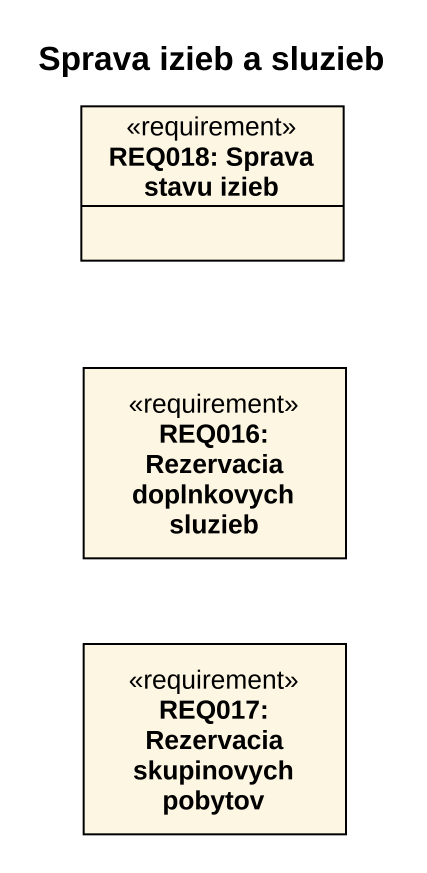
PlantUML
@startuml
title Sprava izieb a sluzieb
hide circle
hide empty members
class "REQ018: Sprava stavu izieb" as REQ018_Sprava_stavu_izieb <<requirement>>
class "REQ016: Rezervacia doplnkovych sluzieb" as REQ016_Rezervacia <<requirement>>
class "REQ017: Rezervacia skupinovych pobytov" as REQ017_Rezervacia <<requirement>>
@enduml
